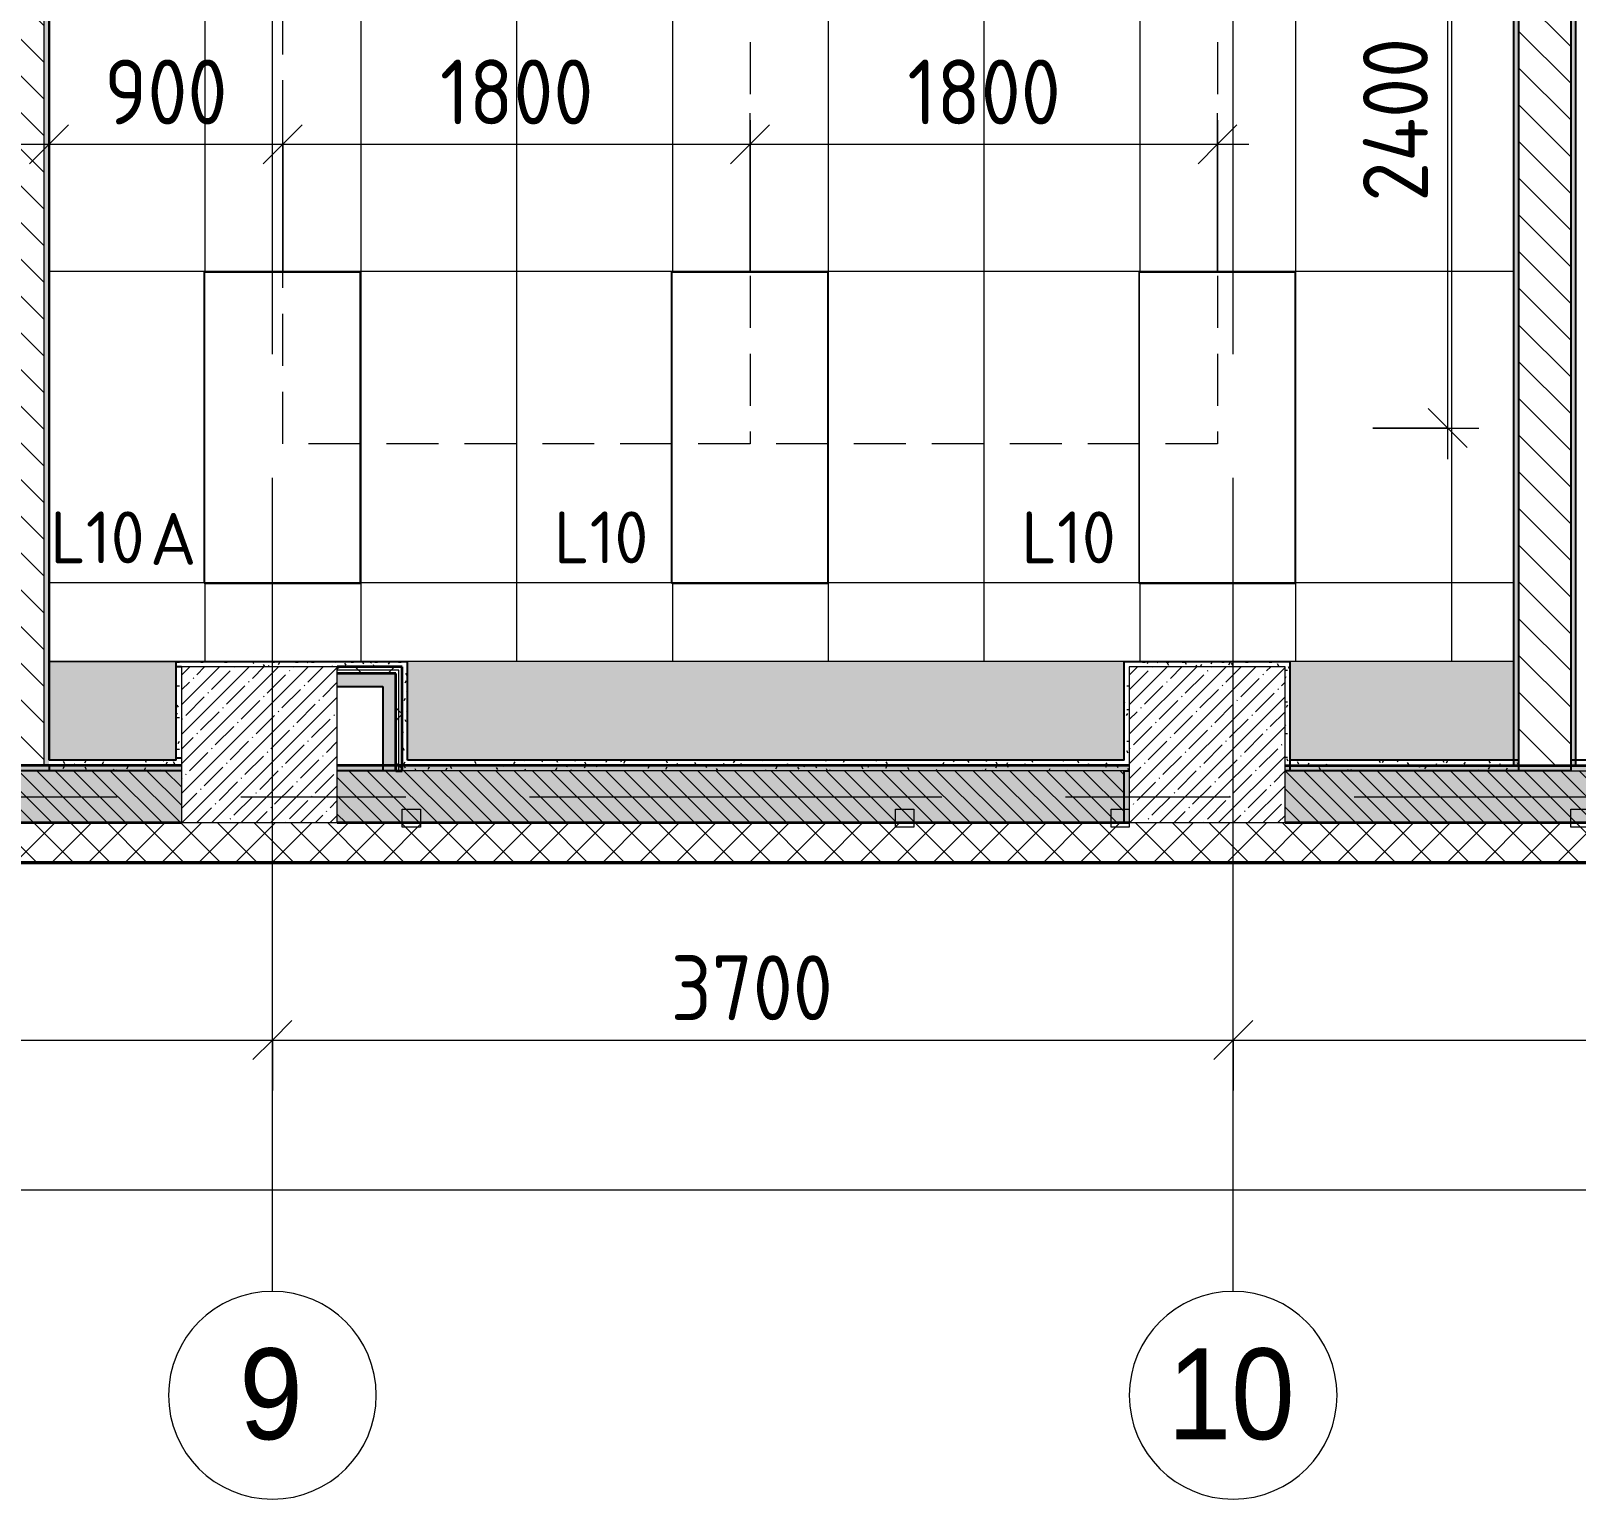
# Model space of a CAD drawing. Header units: millimetres. Extents: x -2911 to 185522, y -8553 to 29000.
# Drawn here: x 24980 to 30930, y -2706 to 2950 of the extents above; entities that cross this region are included whole.
import ezdxf

# ---------------------------------------------------------------- set-up
doc = ezdxf.new("R2010")
doc.units = ezdxf.units.MM
doc.linetypes.add('ADSK_Штрих_ш2 п1', pattern=[300, 200, -100])
doc.linetypes.add('Осевая', pattern=[3175, 635, -476.25, 1587.5, -476.25])
for name, color, linetype, lineweight in [('A-ANNO-DIMS', 7, 'Continuous', 9), ('A-ANNO-DIMS-100', 7, 'Continuous', 9), ('A-CLNG-PATT', 7, 'Continuous', 9), ('A-DETL-1', 7, 'ADSK_Штрих_ш2 п1', 9), ('A-GLAZ', 7, 'Continuous', 9), ('A-GLAZ-1', 7, 'Continuous', 13), ('A-WALL', 7, 'Continuous', 9), ('E-LITE-EQPM-IDEN', 7, 'Continuous', 9), ('I-WALL', 7, 'Continuous', 9), ('S-COLS', 7, 'Continuous', 9), ('Оси', 7, 'Continuous', 9), ('Оси-1', 7, 'Continuous', 20), ('Оси-2', 7, 'Осевая', 9)]:
    doc.layers.add(name, color=color, linetype=linetype, lineweight=lineweight)
for name, color, linetype, lineweight, true_color in [('A-ANNO-NOTE', 1, 'Continuous', 9, 0xff0000), ('A-CLNG-1', 7, 'Continuous', 9, 0xc0c0c0), ('A-WALL-1', 7, 'Continuous', 25, 0x3c3c3c), ('A-WALL-3', 7, 'Continuous', 35, 0x3c3c3c), ('A-WALL-FNSH-1', 7, 'Continuous', 9, 0x3c3c3c), ('A-WALL-FNSH-2', 7, 'Continuous', 13, 0x3c3c3c), ('G-ANNO-TEXT-1', 1, 'Continuous', 9, 0xff0000)]:
    doc.layers.add(name, color=color, linetype=linetype, lineweight=lineweight, true_color=true_color)
doc.layers.add('A-CLNG-PATT-1', color=7, linetype='Continuous', lineweight=9, transparency=1)
doc.styles.add('Arial', font='arial.ttf', dxfattribs={"width": 0.9, "height": 350})
doc.styles.add('GOST Common', font='GOST_Common.ttf', dxfattribs={"height": 200})
doc.styles.add('ISOCPEUR', font='isocpeur.ttf', dxfattribs={"width": 0.9, "height": 250})
doc.styles.add('ISOCPEUR_1', font='isocpeur.ttf', dxfattribs={"height": 200})
doc.dimstyles.new('ISO-2_5_0_9К_БОЛЬШОЙ', dxfattribs={"dimscale": 304.8, "dimtxt": 248.995294, "dimasz": 0.492126, "dimexe": 0.393701, "dimexo": 0.984252, "dimgap": 0, "dimtad": 1, "dimdec": 0, "dimrnd": 10, "dimzin": 0, "dimdsep": 46, "dimtxsty": 'ISOCPEUR', "dimblk1": 'OBLIQUE', "dimblk2": 'OBLIQUE', "dimsah": 1, "dimcen": 0.09, "dimdle": 0.393701, "dimazin": 0, "dimtfac": 1, "dimtdec": 4, "dimtix": 1, "dimtmove": 0, "dimatfit": 3, "dimfxl": 1, "dimtvp": 1, "dimtolj": 1, "dimtzin": 0, "dimarcsym": 2})
pattern_1 = [(135, (0, 0), (-70.71068, -70.71068), [])]
pattern_2 = [(135, (0, 0), (-35.35534, -35.35534), [])]
pattern_3 = [(0, (0, 0), (121.92, 30.48), [10.058, -81.382, 10.058, -81.382, -487.68]), (0, (0, 0), (121.92, 30.48), [-182.88, 10.058, -172.822, 10.058, -81.382, -213.36]), (0, (0, 0), (121.92, 30.48), [-457.2, 10.058, -50.902, 10.058, -142.342]), (120, (45.72, 15.24), (-87.356454, 90.345817), [10.058, -81.382, 10.058, -81.382, -487.68]), (120, (45.72, 15.24), (-87.356454, 90.345817), [-182.88, 10.058, -172.822, 10.058, -81.382, -213.36]), (120, (45.72, 15.24), (-87.356454, 90.345817), [-457.2, 10.058, -50.902, 10.058, -142.342]), (240, (60.96, 76.2), (-34.563546, -120.825817), [10.058, -81.382, 10.058, -81.382, -487.68]), (240, (60.96, 76.2), (-34.563546, -120.825817), [-182.88, 10.058, -172.822, 10.058, -81.382, -213.36]), (240, (60.96, 76.2), (-34.563546, -120.825817), [-457.2, 10.058, -50.902, 10.058, -142.342])]
pattern_4 = [(45, (0, 0), (-106.066, 106.066), []), (135, (0, 0), (-106.066, -106.066), [])]

# ---------------------------------------------------------------- blocks, each defined once
blk = doc.blocks.new('BSC_Колонна _Прямоугольная - 600х600-V1-План расстановки осветительного оборудования 2 этажа в осях 1-12')
at = {"layer": 'S-COLS'}
h = blk.add_hatch(dxfattribs=at)
h.set_pattern_fill('FP_2', color=256, style=0, pattern_type=2)
h.set_pattern_definition([(45, (-25860, -200), (-57.02463, 57.02463), []), (45, (-25802.975, -200), (-57.02463, 57.02463), [100.806, -20.161, 3.353, -16.808])])
h.paths.add_polyline_path([(-300, -300), (300, -300), (300, 300), (-300, 300), (-300, -13.8)])
for p, q in [((300, 300), (-300, 300)), ((-300, 300), (-300, -300)), ((300, -300), (300, 300)), ((-300, -300), (300, -300))]:
    blk.add_line(p, q, dxfattribs=at)
blk = doc.blocks.new('BSC_Колонна _Прямоугольная - 600х600-V2-План расстановки осветительного оборудования 2 этажа в осях 1-12')
at = {"layer": 'S-COLS'}
h = blk.add_hatch(dxfattribs=at)
h.set_pattern_fill('FP_3', color=256, style=0, pattern_type=2)
h.set_pattern_definition([(45, (-29509.74, -200), (-57.02463, 57.02463), []), (45, (-29452.72, -200), (-57.02463, 57.02463), [100.806, -20.161, 3.353, -16.808])])
h.paths.add_polyline_path([(-300, -300), (300, -300), (300, 300), (-300, 300), (-300, -13.8)])
for p, q in [((300, 300), (-300, 300)), ((-300, 300), (-300, -300)), ((300, -300), (300, 300)), ((-300, -300), (300, -300))]:
    blk.add_line(p, q, dxfattribs=at)
blk = doc.blocks.new('120_Окно_СКБ_2Ст - 120_Окно_СКБ_2Ст 2100х2400 _мал створка справа_-22446225-План расстановки осветительного оборудования 2 этажа в осях 1-12')
at = {"layer": 'A-GLAZ-1'}
for p, q in [((-1050, -127), (-1050, -57)), ((-1050, -57), (-980, -57)), ((-980, -57), (-980, -127)), ((150, -127), (150, -57)), ((150, -57), (220, -57)), ((220, -57), (220, -127)), ((980, -127), (980, -57)), ((980, -57), (1050, -57)), ((1050, -57), (1050, -127)), ((-980, -127), (-1050, -127)), ((220, -127), (150, -127)), ((1050, -127), (980, -127))]:
    blk.add_line(p, q, dxfattribs=at)
blk = doc.blocks.new('120_Окно_СКБ_2Ст - 120_Окно_СКБ_2Ст 2800х2500 4-24273432-План расстановки осветительного оборудования 2 этажа в осях 1-12')
at = {"layer": 'A-GLAZ-1'}
for p, q in [((-1400, -127), (-1400, -57)), ((-1400, -57), (-1330, -57)), ((-1330, -57), (-1330, -127)), ((-570, -127), (-570, -57)), ((-570, -57), (-500, -57)), ((-500, -57), (-500, -127)), ((1330, -127), (1330, -57)), ((1330, -57), (1400, -57)), ((1400, -57), (1400, -127)), ((-1330, -127), (-1400, -127)), ((-500, -127), (-570, -127)), ((1400, -127), (1330, -127))]:
    blk.add_line(p, q, dxfattribs=at)
blk = doc.blocks.new('Ось сетки - D8-29747960-План расстановки осветительного оборудования 2 этажа в осях 1-12')
at = {"layer": 'Оси-1'}
for start, end in [(360, 180), (180, 360)]:
    blk.add_arc((0, 0), 4, start, end, dxfattribs=at)
blk = doc.blocks.new('DIMBLOCK8-План расстановки осветительного оборудования 2 этажа в осях 1-12')
at = {"layer": 'A-ANNO-DIMS-100'}
for p, q in [((22210, -1131.8), (22210, -817.8)), ((25910, -1131.8), (25910, -817.8)), ((22210, -937.8), (25910, -937.8)), ((22210, -937.8), (22210, -1131.8)), ((25910, -937.8), (25910, -1131.8))]:
    blk.add_line(p, q, dxfattribs=at)
at = {"layer": 'A-ANNO-DIMS-100', "lineweight": 20}
for p, q in [((22210, -937.8), (22285, -862.8)), ((25910, -937.8), (25985, -862.8)), ((22210, -937.8), (22135, -1012.8)), ((25910, -937.8), (25835, -1012.8))]:
    blk.add_line(p, q, dxfattribs=at)
at = {"layer": 'A-ANNO-DIMS-100', "color": 0, "insert": (23744, -611.2), "char_height": 250, "width": 758.478, "attachment_point": 1, "line_spacing_factor": 1.149209, "style": 'ISOCPEUR'}
blk.add_mtext('3700', dxfattribs=at)
blk = doc.blocks.new('_Oblique')
at = {"color": 0, "linetype": 'ByBlock', "lineweight": -2}
blk.add_line((-0.5, -0.5), (0.5, 0.5), dxfattribs=at)
blk = doc.blocks.new('DIMBLOCK9-План расстановки осветительного оборудования 2 этажа в осях 1-12')
at = {"layer": 'A-ANNO-DIMS-100'}
for p, q in [((25910, -1131.8), (25910, -817.8)), ((29610, -1131.8), (29610, -817.8)), ((25910, -937.8), (29610, -937.8)), ((25910, -937.8), (25910, -1131.8)), ((29610, -937.8), (29610, -1131.8))]:
    blk.add_line(p, q, dxfattribs=at)
at = {"layer": 'A-ANNO-DIMS-100', "lineweight": 20}
for p, q in [((25910, -937.8), (25985, -862.8)), ((29610, -937.8), (29685, -862.8)), ((25910, -937.8), (25835, -1012.8)), ((29610, -937.8), (29535, -1012.8))]:
    blk.add_line(p, q, dxfattribs=at)
at = {"layer": 'A-ANNO-DIMS-100', "color": 0, "insert": (27444, -611.2), "char_height": 250, "width": 758.478, "attachment_point": 1, "line_spacing_factor": 1.149209, "style": 'ISOCPEUR'}
blk.add_mtext('3700', dxfattribs=at)
blk = doc.blocks.new('DIMBLOCK10-План расстановки осветительного оборудования 2 этажа в осях 1-12')
at = {"layer": 'A-ANNO-DIMS-100'}
for p, q in [((29610, -1131.8), (29610, -817.8)), ((33310, -1131.8), (33310, -817.8)), ((29610, -937.8), (33310, -937.8)), ((29610, -937.8), (29610, -1131.8)), ((33310, -937.8), (33310, -1131.8))]:
    blk.add_line(p, q, dxfattribs=at)
at = {"layer": 'A-ANNO-DIMS-100', "lineweight": 20}
for p, q in [((29610, -937.8), (29685, -862.8)), ((33310, -937.8), (33385, -862.8)), ((29610, -937.8), (29535, -1012.8)), ((33310, -937.8), (33235, -1012.8))]:
    blk.add_line(p, q, dxfattribs=at)
at = {"layer": 'A-ANNO-DIMS-100', "color": 0, "insert": (31144, -611.2), "char_height": 250, "width": 758.478, "attachment_point": 1, "line_spacing_factor": 1.149209, "style": 'ISOCPEUR'}
blk.add_mtext('3700', dxfattribs=at)
blk = doc.blocks.new('DIMBLOCK71-План расстановки осветительного оборудования 2 этажа в осях 1-12')
at = {"layer": 'A-ANNO-DIMS-100', "lineweight": 20}
for p, q in [((30436.4, 3820.2), (30361.4, 3895.2)), ((30436.4, 3820.2), (30511.4, 3745.2)), ((30436.4, 1420.2), (30361.4, 1495.2)), ((30436.4, 1420.2), (30511.4, 1345.2))]:
    blk.add_line(p, q, dxfattribs=at)
at = {"layer": 'A-ANNO-DIMS-100'}
for p, q in [((30147.1, 3820.2), (30556.4, 3820.2)), ((30436.4, 3820.2), (30147.1, 3820.2)), ((30436.4, 1300.2), (30436.4, 3820.2)), ((30147.1, 1420.2), (30556.4, 1420.2)), ((30436.4, 1420.2), (30147.1, 1420.2))]:
    blk.add_line(p, q, dxfattribs=at)
at = {"layer": 'A-ANNO-DIMS-100', "color": 0, "insert": (30109.8, 2292.2), "char_height": 250, "width": 787.208, "attachment_point": 1, "rotation": 90, "line_spacing_factor": 1.149209, "style": 'ISOCPEUR'}
blk.add_mtext('2400', dxfattribs=at)
blk = doc.blocks.new('DIMBLOCK74-План расстановки осветительного оборудования 2 этажа в осях 1-12')
at = {"layer": 'A-ANNO-DIMS-100'}
for p, q in [((25050, 2319.4), (25050, 2633.4)), ((25949.6, 2017.7), (25949.6, 2633.4)), ((24930, 2513.4), (25949.6, 2513.4)), ((25050, 2513.4), (25050, 2319.4)), ((25949.6, 2513.4), (25949.6, 2017.7))]:
    blk.add_line(p, q, dxfattribs=at)
at = {"layer": 'A-ANNO-DIMS-100', "lineweight": 20}
for p, q in [((25050, 2513.4), (25125, 2588.4)), ((25949.6, 2513.4), (26024.6, 2588.4)), ((25050, 2513.4), (24975, 2438.4)), ((25949.6, 2513.4), (25874.6, 2438.4))]:
    blk.add_line(p, q, dxfattribs=at)
at = {"layer": 'A-ANNO-DIMS-100', "color": 0, "insert": (25262.8, 2840), "char_height": 250, "width": 568.858, "attachment_point": 1, "line_spacing_factor": 1.149209, "style": 'ISOCPEUR'}
blk.add_mtext('900', dxfattribs=at)
blk = doc.blocks.new('DIMBLOCK75-План расстановки осветительного оборудования 2 этажа в осях 1-12')
at = {"layer": 'A-ANNO-DIMS-100'}
for p, q in [((25949.6, 2017.7), (25949.6, 2633.4)), ((27749.6, 2017.7), (27749.6, 2633.4)), ((25949.6, 2513.4), (27749.6, 2513.4)), ((25949.6, 2513.4), (25949.6, 2017.7)), ((27749.6, 2513.4), (27749.6, 2017.7))]:
    blk.add_line(p, q, dxfattribs=at)
at = {"layer": 'A-ANNO-DIMS-100', "lineweight": 20}
for p, q in [((25949.6, 2513.4), (26024.6, 2588.4)), ((27749.6, 2513.4), (27824.6, 2588.4)), ((25949.6, 2513.4), (25874.6, 2438.4)), ((27749.6, 2513.4), (27674.6, 2438.4))]:
    blk.add_line(p, q, dxfattribs=at)
at = {"layer": 'A-ANNO-DIMS-100', "color": 0, "insert": (26555.2, 2840), "char_height": 250, "width": 706.764, "attachment_point": 1, "line_spacing_factor": 1.149209, "style": 'ISOCPEUR'}
blk.add_mtext('1800', dxfattribs=at)
blk = doc.blocks.new('DIMBLOCK76-План расстановки осветительного оборудования 2 этажа в осях 1-12')
at = {"layer": 'A-ANNO-DIMS-100'}
for p, q in [((27749.6, 2017.7), (27749.6, 2633.4)), ((29549.6, 2017.7), (29549.6, 2633.4)), ((27749.6, 2513.4), (29669.6, 2513.4)), ((27749.6, 2513.4), (27749.6, 2017.7)), ((29549.6, 2513.4), (29549.6, 2017.7))]:
    blk.add_line(p, q, dxfattribs=at)
at = {"layer": 'A-ANNO-DIMS-100', "lineweight": 20}
for p, q in [((27749.6, 2513.4), (27824.6, 2588.4)), ((29549.6, 2513.4), (29624.6, 2588.4)), ((27749.6, 2513.4), (27674.6, 2438.4)), ((29549.6, 2513.4), (29474.6, 2438.4))]:
    blk.add_line(p, q, dxfattribs=at)
at = {"layer": 'A-ANNO-DIMS-100', "color": 0, "insert": (28355.2, 2840), "char_height": 250, "width": 706.764, "attachment_point": 1, "line_spacing_factor": 1.149209, "style": 'ISOCPEUR'}
blk.add_mtext('1800', dxfattribs=at)
blk = doc.blocks.new('DIMBLOCK83-План расстановки осветительного оборудования 2 этажа в осях 1-12')
at = {"layer": 'A-ANNO-DIMS-100'}
for p, q in [((110, -1709.3), (110, -1395.3)), ((38310, -1709.3), (38310, -1395.3)), ((-10, -1515.3), (38430, -1515.3)), ((110, -1515.3), (110, -1709.3)), ((38310, -1515.3), (38310, -1709.3))]:
    blk.add_line(p, q, dxfattribs=at)
at = {"layer": 'A-ANNO-DIMS-100', "lineweight": 20}
for p, q in [((110, -1515.3), (185, -1440.3)), ((38310, -1515.3), (38385, -1440.3)), ((110, -1515.3), (35, -1590.3)), ((38310, -1515.3), (38235, -1590.3))]:
    blk.add_line(p, q, dxfattribs=at)
at = {"layer": 'A-ANNO-DIMS-100', "color": 0, "insert": (18815, -1188.7), "char_height": 250, "width": 948.097, "attachment_point": 1, "line_spacing_factor": 1.149209, "style": 'ISOCPEUR'}
blk.add_mtext('38200', dxfattribs=at)

msp = doc.modelspace()

# ---------------------------------------------------------------- hatches: boundary and pattern name
at = {"layer": 'A-CLNG-PATT'}
h = msp.add_hatch(dxfattribs=at)
h.set_pattern_fill('FP_52', color=256, style=0, pattern_type=2)
h.set_pattern_definition([(270, (25051, 3224), (600, 4e-14), []), (0, (25051, 3224), (0, 1200), [])])
h.paths.add_polyline_path([(30689, 521), (30690, 521), (30690, 7080), (27660.0001, 7080), (27659.0001, 7660), (26180, 7659), (26180, 7080), (25050, 7080), (25050, 521), (30180.0512, 521)])
h.paths.add_polyline_path([(29847.309, 824.0947), (29247.309, 824.0947), (29247.309, 2024.0947), (29847.309, 2024.0947)])
h.paths.add_polyline_path([(27447.309, 824.0947), (27447.309, 2024.0947), (28047.309, 2024.0947), (28047.309, 824.0947)])
h.paths.add_polyline_path([(26247.309, 824.0947), (25647.309, 824.0947), (25647.309, 2024.0947), (26247.309, 2024.0947), (26247.309, 1232.6234)])
h.paths.add_polyline_path([(29847.309, 3224.0947), (29247.309, 3224.0947), (29247.309, 4424.0947), (29847.309, 4424.0947), (29847.309, 4371.9668)])
h.paths.add_polyline_path([(27447.309, 3224.0947), (27447.309, 4424.0947), (28047.309, 4424.0947), (28047.309, 3224.0947)])
h.paths.add_polyline_path([(26247.309, 3224.0947), (25647.309, 3224.0947), (25647.309, 4424.0947), (26247.309, 4424.0947), (26247.309, 4371.9668)])
h.paths.add_polyline_path([(29847.309, 5624.0947), (29247.309, 5624.0947), (29247.309, 6824.0947), (29847.309, 6824.0947), (29847.309, 6464.8623)])
h.paths.add_polyline_path([(27447.309, 5624.0947), (27447.309, 6824.0947), (28047.309, 6824.0947), (28047.309, 5624.0947)])
h.paths.add_polyline_path([(25647.309, 5624.0947), (25647.309, 6824.0947), (26247.309, 6824.0947), (26247.309, 5624.0947)])
at = {"layer": 'A-CLNG-PATT-1'}
h = msp.add_hatch(color=256, dxfattribs=at)
h.paths.add_polyline_path([(30180.0512, 141), (30689, 141), (30689, 521), (29830.7435, 521), (29830.7435, 141)])
h.paths.add_polyline_path([(29188.7435, 141), (29188.7435, 521), (26430, 520), (26430, 141), (28961.5965, 141)])
h.paths.add_polyline_path([(25539, 141), (25539, 520), (25050, 520), (25051, 141), (25306.2326, 141)])
at = {"layer": 'A-WALL'}
h = msp.add_hatch(dxfattribs=at)
h.set_pattern_fill('FP_14', color=256, style=0, pattern_type=2)
h.set_pattern_definition(pattern_2)
h.paths.add_polyline_path([(25560, -100), (25560, 100), (22510, 100), (22510, -100), (25306.2326, -100)])
h = msp.add_hatch(dxfattribs=at)
h.set_pattern_fill('FP_14', color=256, style=0, pattern_type=2)
h.set_pattern_definition(pattern_2)
h.paths.add_polyline_path([(29189.7435, -100), (29189.7435, 100), (26160, 100), (26160, -100), (28961.5965, -100)])
h = msp.add_hatch(dxfattribs=at)
h.set_pattern_fill('FP_14', color=256, style=0, pattern_type=2)
h.set_pattern_definition(pattern_2)
h.paths.add_polyline_path([(32616.9604, -100), (33010, -100), (33010, 100), (29809.7435, 100), (29809.7435, -100), (31398.5058, -100)])
h = msp.add_hatch(dxfattribs=at)
h.set_pattern_fill('FP_12', color=256, style=0, pattern_type=2)
h.set_pattern_definition([(45, (0, 0), (-70.71068, 70.71068), []), (135, (0, 0), (-70.71068, -70.71068), [])])
h.paths.add_polyline_path([(38282.6518, -250), (38282.6518, -100), (-260, -100), (-260, -250), (38100.0063, -250)])
at = {"layer": 'I-WALL'}
h = msp.add_hatch(dxfattribs=at)
h.set_pattern_fill('FP_48', color=256, style=0, pattern_type=2)
h.set_pattern_definition(pattern_3)
h.paths.add_polyline_path([(30930, 120), (30930, 7900), (30910, 7900), (30910, 120)])
h = msp.add_hatch(dxfattribs=at)
h.set_pattern_fill('FP_11', color=256, style=0, pattern_type=2)
h.set_pattern_definition(pattern_1)
h.paths.add_polyline_path([(24830, 120), (25030, 120), (25030, 7700), (24830, 7700), (24830, 140)])
h = msp.add_hatch(dxfattribs=at)
h.set_pattern_fill('FP_11', color=256, style=0, pattern_type=2)
h.set_pattern_definition(pattern_1)
h.paths.add_polyline_path([(30710, 120), (30910, 120), (30910, 7700), (30710, 7700), (30710, 140)])
h = msp.add_hatch(dxfattribs=at)
h.set_pattern_fill('FP_48', color=256, style=0, pattern_type=2)
h.set_pattern_definition(pattern_3)
h.paths.add_polyline_path([(30690, 120), (30710, 120), (30710, 7100), (30690, 7100), (30690, 186.1757)])
h = msp.add_hatch(dxfattribs=at)
h.set_pattern_fill('FP_48', color=256, style=0, pattern_type=2)
h.set_pattern_definition(pattern_3)
h.paths.add_polyline_path([(25050, 120), (25050, 7080), (25030, 7080), (25030, 120)])
h = msp.add_hatch(dxfattribs=at)
h.set_pattern_fill('FP_48', color=256, style=0, pattern_type=2)
h.set_pattern_definition(pattern_3)
h.paths.add_polyline_path([(25540, 140), (25560, 140), (25560, 520), (25540, 520), (25540, 141)])
h = msp.add_hatch(dxfattribs=at)
h.set_pattern_fill('FP_48', color=256, style=0, pattern_type=2)
h.set_pattern_definition(pattern_3)
h.paths.add_polyline_path([(25560, 150), (25560, 500), (25540, 500), (25540, 150)])
h = msp.add_hatch(dxfattribs=at)
h.set_pattern_fill('FP_48', color=256, style=0, pattern_type=2)
h.set_pattern_definition(pattern_3)
h.paths.add_polyline_path([(26410, 500), (26430, 500), (26430, 520), (25560, 520), (25560, 500), (26160, 500)])
h = msp.add_hatch(dxfattribs=at)
h.set_pattern_fill('FP_49', color=256, style=0, pattern_type=2)
h.set_pattern_definition(pattern_4)
h.paths.add_polyline_path([(26335, 487.5), (26397.5, 487.5), (26397.5, 500), (26160, 500), (26160, 487.5)])
h = msp.add_hatch(dxfattribs=at)
h.set_pattern_fill('FP_49', color=256, style=0, pattern_type=2)
h.set_pattern_definition(pattern_4)
h.paths.add_polyline_path([(26160, 475), (26385, 475), (26385, 487.5), (26160, 487.5)])
h = msp.add_hatch(dxfattribs=at)
h.set_pattern_fill('FP_49', color=256, style=0, pattern_type=2)
h.set_pattern_definition(pattern_4)
h.paths.add_polyline_path([(26385, 100), (26397.5, 100), (26397.5, 487.5), (26385, 487.5), (26385, 186.1757)])
h = msp.add_hatch(dxfattribs=at)
h.set_pattern_fill('FP_49', color=256, style=0, pattern_type=2)
h.set_pattern_definition(pattern_4)
h.paths.add_polyline_path([(26397.5, 100), (26410, 100), (26410, 500), (26397.5, 500), (26397.5, 186.1757)])
h = msp.add_hatch(dxfattribs=at)
h.set_pattern_fill('FP_48', color=256, style=0, pattern_type=2)
h.set_pattern_definition(pattern_3)
h.paths.add_polyline_path([(26430, 140), (26430, 500), (26410, 500), (26410, 140)])
h = msp.add_hatch(dxfattribs=at)
h.set_pattern_fill('FP_48', color=256, style=0, pattern_type=2)
h.set_pattern_definition(pattern_3)
h.paths.add_polyline_path([(29189.7435, 140), (29209.7435, 140), (29209.7435, 520), (29189.7435, 520), (29189.7435, 141)])
h = msp.add_hatch(dxfattribs=at)
h.set_pattern_fill('FP_48', color=256, style=0, pattern_type=2)
h.set_pattern_definition(pattern_3)
h.paths.add_polyline_path([(29809.7435, 500), (29829.7435, 500), (29829.7435, 520), (29209.7435, 520), (29209.7435, 500)])
h = msp.add_hatch(dxfattribs=at)
h.set_pattern_fill('FP_48', color=256, style=0, pattern_type=2)
h.set_pattern_definition(pattern_3)
h.paths.add_polyline_path([(29829.7435, 120), (29829.7435, 500), (29809.7435, 500), (29809.7435, 120)])
for points in [[(26335, 425), (26335, 475), (26160, 475), (26160, 425)], [(26335, 100), (26385, 100), (26385, 475), (26335, 475), (26335, 186.1757)]]:
    msp.add_hatch(color=256, dxfattribs=at).paths.add_polyline_path(points)
h = msp.add_hatch(dxfattribs=at)
h.set_pattern_fill('FP_13', color=256, style=0, pattern_type=2)
h.set_pattern_definition([(45, (0, 0), (-57.02463, 57.02463), []), (45, (57.025, 0), (-57.02463, 57.02463), [100.806, -20.161, 3.353, -16.808])])
h.paths.add_polyline_path([(37490.7789, -100), (37970, -100), (37970, 100), (37990, 100), (37990, 120), (33610, 120), (33610, -100), (36272.3243, -100)])
h.paths.add_polyline_path([(33010, -100), (33010, 120), (29809.7435, 120), (29809.7435, -100), (32616.9604, -100)])
h.paths.add_polyline_path([(29209.7435, -100), (29209.7435, 120), (26160, 120), (26160, -100), (28961.5965, -100)])
h.paths.add_polyline_path([(25306.2326, -100), (25560, -100), (25560, 120), (22510, 120), (22510, -100), (24697.0053, -100)])
h.paths.add_polyline_path([(21910, -100), (21910, 120), (17260, 120), (17260, -100), (21650.8687, -100)])
h.paths.add_polyline_path([(16660, -100), (16660, 120), (12760, 120), (12760, -100), (14340.141, -100)])
h.paths.add_polyline_path([(11903.2317, -100), (12160, -100), (12160, 120), (8260, 120), (8260, -100), (9466.3224, -100)])
h.paths.add_polyline_path([(7660, -100), (7660, 120), (3730, 120), (3730, -100), (7029.4132, -100)])
h = msp.add_hatch(dxfattribs=at)
h.set_pattern_fill('FP_48', color=256, style=0, pattern_type=2)
h.set_pattern_definition(pattern_3)
h.paths.add_polyline_path([(25050, 100), (25560, 100), (25560, 140), (25050, 140), (25050, 120)])
h = msp.add_hatch(dxfattribs=at)
h.set_pattern_fill('FP_48', color=256, style=0, pattern_type=2)
h.set_pattern_definition(pattern_3)
h.paths.add_polyline_path([(29209.7435, 100), (29209.7435, 140), (26410, 140), (26410, 100), (29189.7435, 100)])
h = msp.add_hatch(dxfattribs=at)
h.set_pattern_fill('FP_48', color=256, style=0, pattern_type=2)
h.set_pattern_definition(pattern_3)
h.paths.add_polyline_path([(30180.0512, 100), (30710, 100), (30710, 140), (29829.7435, 140), (29829.7435, 100)])
h = msp.add_hatch(dxfattribs=at)
h.set_pattern_fill('FP_48', color=256, style=0, pattern_type=2)
h.set_pattern_definition(pattern_3)
h.paths.add_polyline_path([(32990, 100), (32990, 140), (30910, 140), (30910, 100), (32616.9604, 100)])

# ---------------------------------------------------------------- linework, layer by layer
at = {"layer": 'A-ANNO-NOTE'}
for p, q in [((25649.6485, 820.2209), (25649.6485, 2020.2209)), ((25649.6485, 2020.2209), (26249.6485, 2020.2209)), ((26249.6485, 2020.2209), (26249.6485, 820.2209)), ((27449.6485, 820.2209), (27449.6485, 2020.2209)), ((27449.6485, 2020.2209), (28049.6485, 2020.2209)), ((28049.6485, 2020.2209), (28049.6485, 820.2209)), ((29249.6485, 820.2209), (29249.6485, 2020.2209)), ((29249.6485, 2020.2209), (29849.6485, 2020.2209)), ((29849.6485, 2020.2209), (29849.6485, 820.2209)), ((26249.6485, 820.2209), (25649.6485, 820.2209)), ((28049.6485, 820.2209), (27449.6485, 820.2209)), ((29849.6485, 820.2209), (29249.6485, 820.2209))]:
    msp.add_line(p, q, dxfattribs=at)
at = {"layer": 'A-CLNG-1'}
for p, q in [((25647.309, 824.0947), (25647.309, 2024.0947)), ((25647.309, 2024.0947), (26247.309, 2024.0947)), ((26247.309, 2024.0947), (26247.309, 824.0947)), ((27447.309, 824.0947), (27447.309, 2024.0947)), ((27447.309, 2024.0947), (28047.309, 2024.0947)), ((28047.309, 2024.0947), (28047.309, 824.0947)), ((29247.309, 824.0947), (29247.309, 2024.0947)), ((29247.309, 2024.0947), (29847.309, 2024.0947)), ((29847.309, 2024.0947), (29847.309, 824.0947)), ((26247.309, 824.0947), (25647.309, 824.0947)), ((28047.309, 824.0947), (27447.309, 824.0947)), ((29847.309, 824.0947), (29247.309, 824.0947)), ((30689, 521), (25050, 521)), ((25539, 520), (25050, 520)), ((29830.7435, 520), (29830.7435, 521)), ((30689, 141), (30689, 521)), ((25050, 141), (25539, 141))]:
    msp.add_line(p, q, dxfattribs=at)
at = {"layer": 'A-DETL-1'}
for p, q in [((25949.6485, 1359.8595), (25949.6485, 6206.2798)), ((27749.6485, 6206.2798), (27749.6485, 1359.8595)), ((29549.6485, 6206.2798), (29549.6485, 1359.8595)), ((29549.6485, 1359.8595), (25949.6485, 1359.8595))]:
    msp.add_line(p, q, dxfattribs=at)
at = {"layer": 'A-WALL'}
for p, q in [((25030, 7180), (25030, 120)), ((26397.5, 487.5), (26160, 487.5)), ((26397.5, 100), (26397.5, 487.5)), ((29189.7435, 100), (26410, 100)), ((30910, 100), (33010, 100)), ((-260, -250), (38282.6518, -250))]:
    msp.add_line(p, q, dxfattribs=at)
at = {"layer": 'A-WALL-1'}
for p, q in [((30930, 120), (30930, 7920)), ((30910, 7900), (30910, 100)), ((30710, 100), (30710, 7700)), ((25050, 140), (25050, 7080)), ((30690, 7080), (30690, 120)), ((26430, 520), (25540, 520)), ((25540, 140), (25540, 520)), ((25560, 500), (25540, 500)), ((26430, 140), (26430, 520)), ((29829.7435, 520), (29189.7435, 520)), ((29189.7435, 140), (29189.7435, 520)), ((29829.7435, 100), (29829.7435, 520)), ((26160, 425), (26335, 425)), ((26335, 425), (26335, 100)), ((25540, 140), (25050, 140)), ((25050, 120), (25050, 100)), ((25540, 150), (25560, 150)), ((29189.7435, 140), (26430, 140)), ((30710, 140), (29829.7435, 140)), ((32990, 140), (30910, 140)), ((25560, 100), (24830, 100)), ((26385, 100), (26160, 100)), ((29189.7435, -100), (29189.7435, 100)), ((29189.7435, 100), (29209.7435, 100)), ((30910, 100), (29809.7435, 100))]:
    msp.add_line(p, q, dxfattribs=at)
at = {"layer": 'A-WALL-3'}
for p, q in [((26410, 500), (26160, 500)), ((26410, 100), (26410, 500)), ((26385, 475), (26160, 475)), ((26385, 100), (26385, 475)), ((25560, 120), (22510, 120)), ((29209.7435, 120), (26160, 120)), ((29809.7435, 120), (33010, 120)), ((26385, 100), (26410, 100)), ((22510, -100), (25560, -100)), ((26160, -100), (29209.7435, -100)), ((29809.7435, -100), (33010, -100))]:
    msp.add_line(p, q, dxfattribs=at)
at = {"layer": 'A-WALL-FNSH-1'}
msp.add_line((-268, -258), (38282.6518, -258), dxfattribs=at)
at = {"layer": 'A-WALL-FNSH-2'}
for p, q in [((25540, 521), (25539, 521)), ((25539, 521), (25539, 141)), ((25540, 520.5), (25539, 520.5)), ((25540, 520), (25540, 521)), ((26431, 520), (26430, 520)), ((26431, 150), (26431, 520)), ((29189.7435, 521), (29188.7435, 521)), ((29188.7435, 521), (29188.7435, 141)), ((29189.7435, 520), (29189.7435, 521)), ((29830.7435, 520), (29829.7435, 520)), ((29830.7435, 120), (29830.7435, 520)), ((25539, 160.5), (25540, 160.5)), ((25539, 141), (25540, 141)), ((26430, 150), (26431, 150)), ((29188.7435, 141), (29189.7435, 141)), ((-263, -253), (38282.6518, -253))]:
    msp.add_line(p, q, dxfattribs=at)
at = {"layer": 'I-WALL'}
for p, q in [((25051, 7079), (25051, 141.7751)), ((30689, 7080), (30689, 521)), ((26180.5, 521), (26180.5, 520)), ((26431, 520), (26431, 521)), ((26430, 141), (29188.7435, 141)), ((29830.7435, 141), (30689, 141))]:
    msp.add_line(p, q, dxfattribs=at)
at = {"layer": 'Оси'}
for p, q in [((25910, -1906.2586), (25910, 593.7414)), ((29610, -1906.2586), (29610, 593.7414))]:
    msp.add_line(p, q, dxfattribs=at)
at = {"layer": 'Оси-2'}
for p, q in [((25910, 593.7414), (25910, 24898.0711)), ((29610, 593.7414), (29610, 24898.0711)), ((389, 0), (36260, 0))]:
    msp.add_line(p, q, dxfattribs=at)

# ---------------------------------------------------------------- block references
at = {"layer": 'A-GLAZ', "rotation": 180}
for name, p in [('120_Окно_СКБ_2Ст - 120_Окно_СКБ_2Ст 2800х2500 4-24273432-План расстановки осветительного оборудования 2 этажа в осях 1-12', (27809.7435, -175)), ('120_Окно_СКБ_2Ст - 120_Окно_СКБ_2Ст 2100х2400 _мал створка справа_-22446225-План расстановки осветительного оборудования 2 этажа в осях 1-12', (31960, -175))]:
    msp.add_blockref(name, p, dxfattribs=at)
at = {"layer": 'S-COLS'}
for name, p in [('BSC_Колонна _Прямоугольная - 600х600-V1-План расстановки осветительного оборудования 2 этажа в осях 1-12', (25860, 200)), ('BSC_Колонна _Прямоугольная - 600х600-V2-План расстановки осветительного оборудования 2 этажа в осях 1-12', (29509.7435, 200))]:
    msp.add_blockref(name, p, dxfattribs=at)
at = {"layer": 'Оси-1', "xscale": 99.99999999999993, "yscale": 99.99999999999993, "zscale": 99.99999999999993}
for p in [(25910, -2306.2586), (29610, -2306.2586)]:
    msp.add_blockref('Ось сетки - D8-29747960-План расстановки осветительного оборудования 2 этажа в осях 1-12', p, dxfattribs=at)

# ---------------------------------------------------------------- texts
at = {"layer": 'E-LITE-EQPM-IDEN', "char_height": 200, "width": 472.995625, "attachment_point": 1, "style": 'GOST Common'}
for insert in [(25054.3573, 1098.9927), (26994.3573, 1098.9927), (28794.3573, 1098.9927)]:
    msp.add_mtext('L10', dxfattribs=dict(at, insert=insert))
at = {"layer": 'G-ANNO-TEXT-1', "insert": (25438.3221, 1093.0456), "char_height": 200, "width": 224.4725, "attachment_point": 1, "style": 'ISOCPEUR_1'}
msp.add_mtext('\\fISOCPEUR|b0|i0|c204|p34|;А', dxfattribs=at)
at = {"layer": 'Оси', "char_height": 350, "attachment_point": 1, "style": 'Arial'}
for s, insert, width in [('\\fArial|b0|i0|c204|p34|;\\W.9;9', (25782.484, -2125.612), 303.037875), ('10', (29357.384, -2125.612), 606.07575)]:
    msp.add_mtext(s, dxfattribs=dict(at, insert=insert, width=width))

# ---------------------------------------------------------------- dimensions: what is measured, and where the dimension line sits
at = {"layer": 'A-ANNO-DIMS'}
dim = msp.add_linear_dim(base=(30436.3685, 3820.2209), p1=(29847.1485, 1420.2209), p2=(29847.1485, 3820.2209), angle=90, dimstyle='ISO-2_5_0_9К_БОЛЬШОЙ', override={"dimpost": '<>', "dimfxl": 2400}, dxfattribs=at)
dim.commit()
dim.dimension.update_dxf_attribs({"geometry": 'DIMBLOCK71-План расстановки осветительного оборудования 2 этажа в осях 1-12', "text_midpoint": (30311.3685, 2620.2209)})
for base, p1, p2, override, picture, middle in [((25949.6485, 2513.3768), (25050, 2619.4428), (25949.6485, 1717.7209), {"dimpost": '<>', "dimfxl": 1273.762131}, 'DIMBLOCK74-План расстановки осветительного оборудования 2 этажа в осях 1-12', (25499.8242, 2638.3768)), ((27749.6485, 2513.3768), (25949.6485, 1717.7209), (27749.6485, 1717.7209), {"dimpost": '<>', "dimfxl": 1799.999998}, 'DIMBLOCK75-План расстановки осветительного оборудования 2 этажа в осях 1-12', (26849.6485, 2638.3768)), ((29549.6485, 2513.3768), (27749.6485, 1717.7209), (29549.6485, 1717.7209), {"dimpost": '<>', "dimfxl": 1800.000002}, 'DIMBLOCK76-План расстановки осветительного оборудования 2 этажа в осях 1-12', (28649.6485, 2638.3768)), ((25910, -937.8449), (22210, -831.7789), (25910, -831.7789), {"dimpost": '<>', "dimfxl": 3700}, 'DIMBLOCK8-План расстановки осветительного оборудования 2 этажа в осях 1-12', (24060, -812.8449)), ((29610, -937.8449), (25910, -831.7789), (29610, -831.7789), {"dimpost": '<>', "dimfxl": 3700}, 'DIMBLOCK9-План расстановки осветительного оборудования 2 этажа в осях 1-12', (27760, -812.8449)), ((33310, -937.8449), (29610, -831.7789), (33310, -831.7789), {"dimpost": '<>', "dimfxl": 3700}, 'DIMBLOCK10-План расстановки осветительного оборудования 2 этажа в осях 1-12', (31460, -812.8449)), ((38310, -1515.3266), (110, -1409.2606), (38310, -1409.2606), {"dimpost": '<>', "dimfxl": 38199.999966}, 'DIMBLOCK83-План расстановки осветительного оборудования 2 этажа в осях 1-12', (19210, -1390.3266))]:
    dim = msp.add_linear_dim(base=base, p1=p1, p2=p2, dimstyle='ISO-2_5_0_9К_БОЛЬШОЙ', override=override, dxfattribs=at)
    dim.commit()
    dim.dimension.update_dxf_attribs({"geometry": picture, "text_midpoint": middle})

doc.saveas('drawing.dxf')
